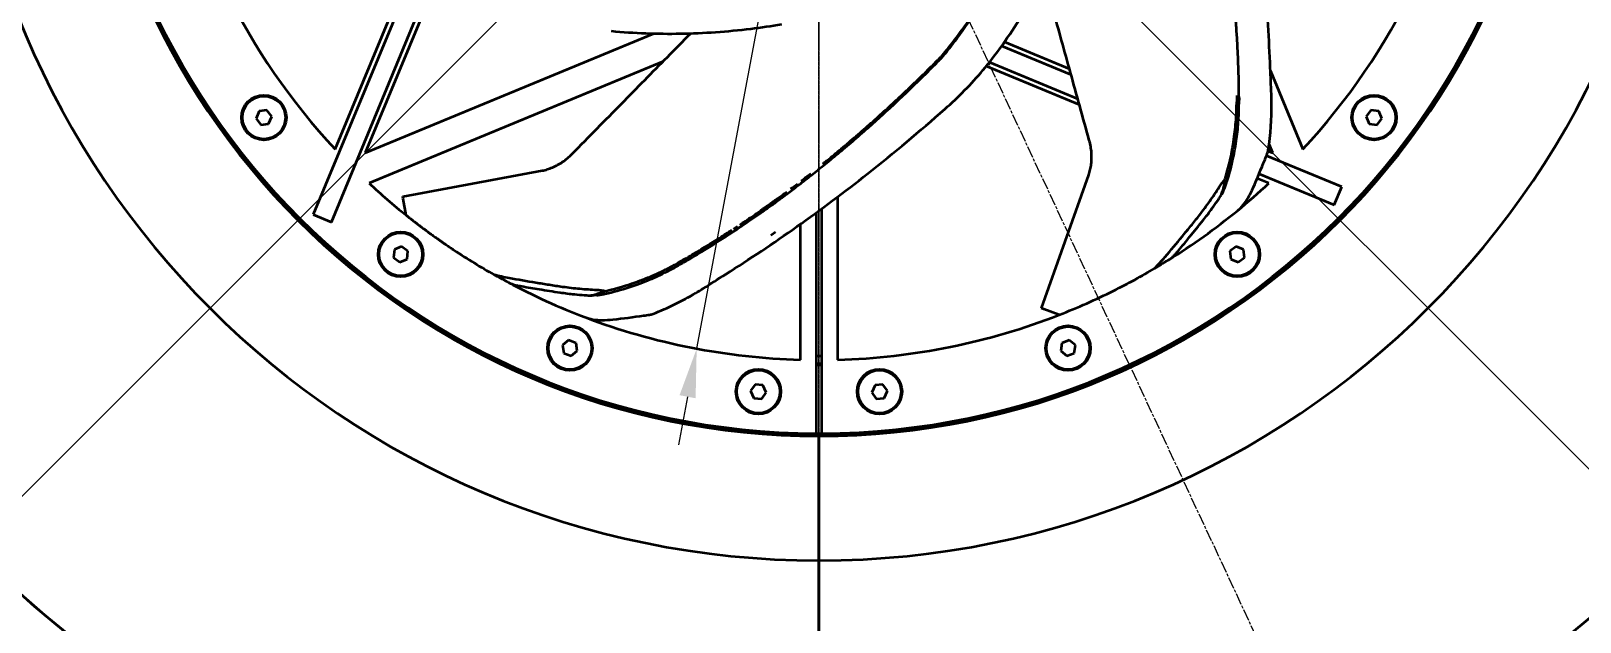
# Model space of a CAD drawing. Header units: millimetres. Extents: x 39335 to 110675, y -13954 to 36506.
# Drawn here: x 51798 to 53381, y 8381 to 8985 of the extents above; entities that cross this region are included whole.
import ezdxf

# ---------------------------------------------------------------- set-up
doc = ezdxf.new("R2010")
doc.units = ezdxf.units.MM
doc.linetypes.add('AM_ISO08W050', pattern=[18, 12, -1.5, 3, -1.5])
doc.linetypes.add('CHAIN', pattern=[0.3543, 0.2362, -0.0295, 0.0591, -0.0295])
for name, color, linetype, lineweight in [('AM_0', 7, 'Continuous', 50), ('AM_5', 3, 'Continuous', 25), ('AM_7', 4, 'AM_ISO08W050', 25), ('RED', 1, 'Continuous', 9)]:
    doc.layers.add(name, color=color, linetype=linetype, lineweight=lineweight)
doc.styles.get("Standard").update_dxf_attribs({"font": 'ISOCP.SHX'})
doc.dimstyles.new('AM_ISO$3', dxfattribs={"dimtxt": 3.5, "dimasz": 2.5, "dimexe": 1, "dimexo": 1, "dimgap": 1.5, "dimtad": 1, "dimtoh": 1, "dimdsep": 46, "dimtxsty": 'Standard', "dimcen": 0, "dimclrd": 256, "dimclre": 256, "dimclrt": 2, "dimadec": 0, "dimazin": 2, "dimtp": 0.1, "dimtm": 0.1, "dimtfac": 0.71, "dimtofl": 0, "dimtmove": 0, "dimatfit": 0, "dimfxl": 0, "dimlwd": -1, "dimlwe": -1, "dimarcsym": 0})

# ---------------------------------------------------------------- blocks, each defined once
blk = doc.blocks.new('*D212')
at = {"layer": 'AM_5', "color": 3, "linetype": 'Continuous', "transparency": 16777216}
for p, q in [((3797086.7, -145182.8), (3796878.5, -146288.3)), ((3796619.3, -147664.1), (3796869.2, -146337.4)), ((3796610, -147713.2), (3796600.8, -147762.4))]:
    blk.add_line(p, q, dxfattribs=at)
for points in [[(3796870.3, -146286.8), (3796886.6, -146289.8), (3796869.2, -146337.4)], [(3796601.8, -147711.7), (3796618.2, -147714.8), (3796619.3, -147664.1)]]:
    blk.add_solid(points, dxfattribs=at)
at = {"layer": 'DEFPOINTS', "color": 0, "linetype": 'Continuous', "transparency": 16777216}
for p in [(3796869.2, -146337.4), (3796619.3, -147664.1)]:
    blk.add_point(p, dxfattribs=at)
at = {"layer": 'AM_5', "color": 2, "linetype": 'Continuous', "lineweight": 25, "transparency": 16777216, "insert": (3796923.3, -145698.9), "char_height": 70, "attachment_point": 5, "rotation": 79.331}
blk.add_mtext('∅1350..rotor diam.', dxfattribs=at)
blk = doc.blocks.new('qwrgfqwefqwe')
at = {"layer": 'AM_0'}
for p, q in [((3796330.62, -147278.53), (3796227.63, -147527.19)), ((3796246.1, -147534.85), (3796349.17, -147286.03)), ((3796249.89, -147460.39), (3796326, -147276.62)), ((3796353.82, -147287.87), (3796280.76, -147464.24)), ((3796280.76, -147464.24), (3796575.41, -147342.19)), ((3797001.79, -147384.36), (3796930.88, -147354.99)), ((3796933.84, -147350.8), (3797000.1, -147378.25)), ((3796585, -147370.69), (3796284.61, -147495.12)), ((3797010.25, -147414.93), (3796915.16, -147375.54)), ((3796918.44, -147371.48), (3797008.56, -147408.81)), ((3797204.58, -147378.32), (3797204.58, -147378.32)), ((3797205.4, -147380.29), (3797238.58, -147460.39)), ((3796172.33, -147421.6), (3796169.18, -147429.04)), ((3796180.36, -147420.62), (3796172.33, -147421.6)), ((3796185.22, -147427.07), (3796180.36, -147420.62)), ((3796182.06, -147434.51), (3796185.22, -147427.07)), ((3797308.1, -147420.62), (3797303.24, -147427.07)), ((3797303.24, -147427.07), (3797306.4, -147434.51)), ((3797316.13, -147421.6), (3797308.1, -147420.62)), ((3797319.28, -147429.04), (3797316.13, -147421.6)), ((3796169.18, -147429.04), (3796174.04, -147435.5)), ((3796174.04, -147435.5), (3796182.06, -147434.51)), ((3797306.4, -147434.51), (3797314.42, -147435.5)), ((3797314.42, -147435.5), (3797319.28, -147429.04)), ((3797207.7, -147464.24), (3797204.01, -147455.34)), ((3797278.3, -147498.9), (3797201.38, -147467.04)), ((3797203, -147462.29), (3797207.7, -147464.24)), ((3796319.04, -147508.57), (3796461.37, -147482.26)), ((3796971.41, -147622.9), (3797019.78, -147486.48)), ((3797203.85, -147495.12), (3797191.89, -147490.16)), ((3797193.82, -147485.55), (3797270.65, -147517.38)), ((3797270.65, -147517.38), (3797278.3, -147498.9)), ((3796319.49, -147511.12), (3796319.04, -147508.57)), ((3796322.42, -147527.75), (3796319.49, -147511.12)), ((3796746.73, -147521.39), (3796746.73, -147750.77)), ((3796763.23, -147509.1), (3796763.23, -147675.5)), ((3796227.63, -147527.19), (3796246.1, -147534.85)), ((3796725.23, -147675.5), (3796725.23, -147536.95)), ((3796741.73, -147750.77), (3796741.73, -147525.05)), ((3796310.49, -147562.94), (3796309.5, -147570.96)), ((3796309.5, -147570.96), (3796315.96, -147575.82)), ((3796317.93, -147559.78), (3796310.49, -147562.94)), ((3796324.38, -147564.64), (3796317.93, -147559.78)), ((3796323.4, -147572.67), (3796324.38, -147564.64)), ((3797170.53, -147559.78), (3797164.08, -147564.64)), ((3797164.08, -147564.64), (3797165.06, -147572.67)), ((3797177.97, -147562.94), (3797170.53, -147559.78)), ((3797172.5, -147575.82), (3797178.96, -147570.96)), ((3797178.96, -147570.96), (3797177.97, -147562.94)), ((3796315.96, -147575.82), (3796323.4, -147572.67)), ((3797165.06, -147572.67), (3797172.5, -147575.82)), ((3796973.83, -147623.78), (3796971.41, -147622.9)), ((3796989.7, -147629.56), (3796973.83, -147623.78)), ((3796488.52, -147655.63), (3796482.24, -147660.72)), ((3796482.24, -147660.72), (3796483.51, -147668.7)), ((3796496.07, -147658.53), (3796488.52, -147655.63)), ((3796497.34, -147666.51), (3796496.07, -147658.53)), ((3796992.39, -147658.53), (3796991.13, -147666.51)), ((3796999.94, -147655.63), (3796992.39, -147658.53)), ((3797006.22, -147660.72), (3796999.94, -147655.63)), ((3797004.95, -147668.7), (3797006.22, -147660.72)), ((3796483.51, -147668.7), (3796491.05, -147671.6)), ((3796491.05, -147671.6), (3796497.34, -147666.51)), ((3796746.73, -147671.77), (3796741.73, -147671.77)), ((3796746.73, -147679.77), (3796741.73, -147679.77)), ((3796991.13, -147666.51), (3796997.41, -147671.6)), ((3796997.41, -147671.6), (3797004.95, -147668.7)), ((3796678.93, -147700.74), (3796674.3, -147707.36)), ((3796674.3, -147707.36), (3796677.71, -147714.69)), ((3796686.99, -147701.45), (3796678.93, -147700.74)), ((3796685.77, -147715.39), (3796690.4, -147708.77)), ((3796690.4, -147708.77), (3796686.99, -147701.45)), ((3796801.47, -147701.45), (3796798.06, -147708.77)), ((3796798.06, -147708.77), (3796802.7, -147715.39)), ((3796809.53, -147700.74), (3796801.47, -147701.45)), ((3796814.16, -147707.36), (3796809.53, -147700.74)), ((3796810.75, -147714.69), (3796814.16, -147707.36)), ((3796677.71, -147714.69), (3796685.77, -147715.39)), ((3796802.7, -147715.39), (3796810.75, -147714.69)), ((3796744.23, -147750.77), (3796744.23, -147752.51)), ((3796744.23, -147751.77), (3796744.23, -147753.51)), ((3796744.23, -147753.51), (3796744.23, -147751.77)), ((3796744.23, -147753.51), (3796744.23, -147751.77)), ((3796744.23, -147751.77), (3796744.23, -147753.51)), ((3796744.23, -147752.51), (3796744.23, -147880.53)), ((3796744.23, -148225.77), (3796744.23, -147753.51)), ((3796744.23, -147753.51), (3796744.23, -148225.77)), ((3796744.24, -147752.51), (3796744.24, -147750.77)), ((3796744.24, -147880.53), (3796744.24, -147752.51))]:
    blk.add_line(p, q, dxfattribs=at)
for centre, radius in [((3796177.2, -147428.06), 23), ((3796177.2, -147428.06), 22), ((3797311.26, -147428.06), 23), ((3797311.26, -147428.06), 22), ((3796316.94, -147567.8), 23), ((3796316.94, -147567.8), 22), ((3797171.52, -147567.8), 23), ((3797171.52, -147567.8), 22), ((3796489.79, -147663.61), 23), ((3796489.79, -147663.61), 22), ((3796998.67, -147663.61), 23), ((3796998.67, -147663.61), 22), ((3796682.35, -147708.07), 23), ((3796682.35, -147708.07), 22), ((3796806.11, -147708.07), 23), ((3796806.11, -147708.07), 22)]:
    blk.add_circle(centre, radius, dxfattribs=at)
for centre, radius, start, end in [((3796744.23, -147000.77), 2375, 90, 270), ((3796744.23, -147000.77), 2375, 270, 90), ((3796744.23, -147000.77), 2167, 90, 231.8058), ((3796744.23, -147000.77), 2167, 270, 90), ((3796744.23, -147000.77), 1800.52, 270, 63.33422), ((3796744.23, -147000.77), 1800.52, 270, 63.33422), ((3796744.23, -147000.77), 1225, 270, 90), ((3796744.23, -147000.77), 1225, 270, 90), ((3796744.23, -147000.77), 879.76, 0, 359.9997), ((3796744.23, -147000.77), 752.74, 90, 270), ((3796744.23, -147000.77), 751.74, 180.0003, 180), ((3796744.23, -147000.77), 751, 90, 270), ((3796744.23, -147000.77), 752.74, 270, 90), ((3796744.23, -147000.77), 751, 270, 90), ((3796744.23, -147000.77), 1800.52, 180, 270), ((3796744.23, -147000.77), 1800.52, 180, 270), ((3796744.23, -147000.77), 1225, 180, 270), ((3796744.23, -147000.77), 750, 180.19099, 269.80901), ((3796744.23, -147000.77), 750, 270.19099, 359.80901), ((3796744.23, -147000.77), 1225, 181.42899, 270), ((3796744.23, -147000.77), 675, 189.28838, 222.9151), ((3796744.23, -147000.77), 675, 317.0849, 351.32502), ((3796977.2, -147465.47), 188.18, 4.04949, 4.04951), ((3796744.56, -147001.15), 642.28, 310.58526, 310.58531), ((3796744.23, -147000.77), 675, 227.0849, 231.32502), ((3796744.23, -147000.77), 675, 309.28838, 312.9151), ((3796744.23, -147000.77), 675, 301.93051, 309.28838), ((3796744.23, -147000.77), 675, 241.93051, 249.28838), ((3796448.36, -147420.21), 205.88, 304.04946, 304.04947), ((3796744.33, -147000.5), 643.07, 250.13414, 250.13416), ((3796744.26, -147000.7), 642.86, 250.58526, 250.58531), ((3796744.23, -147000.77), 675, 249.28838, 268.38702), ((3796744.23, -147000.77), 675, 271.61298, 291.32502), ((3796744.23, -147000.77), 680, 269.78935, 270.21065), ((3796744.23, -147000.77), 750, 269.80901, 270.19099), ((3796744.23, -147000.78), 750.99, 269.99962, 270), ((3796744.23, -147000.78), 750.99, 270, 270.00038), ((3796744.23, -147000.77), 752.74, 269.99962, 270), ((3796744.23, -147000.77), 752.74, 270, 270.00038)]:
    blk.add_arc(centre, radius, start, end, dxfattribs=at)
at = {"layer": 'AM_0', "extrusion": (0, 0, -1)}
for centre, major_axis, ratio, start_param, end_param in [((3795235.77, -146892.29), (-804.38, 2484.35), 0.7084529, 1.9990685, 2.0016068), ((3795243.98, -146883.67), (-788.09, 2502.88), 0.7035949, 1.9947568, 1.9972895), ((3797192.86, -147461.39), (9.32, -3.63), 0.495297, 0.0003046, 0.0008412), ((3796413.45, -147218.16), (796.83, -108.42), 0.853573, 0.2659826, 0.274828), ((3796095.52, -145642.96), (1773.51, 1933.94), 0.7035949, 1.9947568, 1.9972895), ((3796083.95, -145640.17), (1749.32, 1938.79), 0.7084529, 1.9990685, 2.0016068), ((3796390.57, -146823.01), (304.52, -744.29), 0.853573, 0.265982, 0.2748274), ((3796569.64, -147619.6), (1.52, -9.88), 0.495297, 0.0003056, 0.0008423)]:
    blk.add_ellipse(centre, major_axis=major_axis, ratio=ratio, start_param=start_param, end_param=end_param, dxfattribs=at)
at = {"layer": 'AM_0'}
for points, knots in [([(3797173.28, -147407.88), (3797173.27, -147404.71), (3797173.24, -147401.62), (3797173.16, -147395.68), (3797173.11, -147392.82), (3797173, -147387.24), (3797172.93, -147384.51), (3797172.77, -147379.14), (3797172.69, -147376.5), (3797172.5, -147371.24), (3797172.39, -147368.62), (3797172.16, -147363.33), (3797172.04, -147360.66), (3797171.77, -147355.31), (3797171.62, -147352.64), (3797171.33, -147347.48), (3797171.17, -147345.01), (3797170.84, -147339.8), (3797170.65, -147337.07), (3797170.23, -147331.25), (3797170, -147328.17), (3797169.48, -147321.72), (3797169.19, -147318.36), (3797168.57, -147311.37), (3797168.23, -147307.75), (3797167.49, -147300.24), (3797167.08, -147296.35), (3797166.21, -147288.31), (3797165.73, -147284.16), (3797164.69, -147275.43), (3797164.11, -147270.84), (3797162.83, -147261.09), (3797162.12, -147255.92), (3797160.51, -147244.78), (3797159.6, -147238.81), (3797157.66, -147226.61), (3797156.62, -147220.38), (3797154.37, -147207.5), (3797153.16, -147200.86), (3797150.62, -147187.48), (3797149.28, -147180.75), (3797146.56, -147167.51), (3797145.17, -147161.01), (3797142.33, -147148.12), (3797140.88, -147141.75), (3797137.92, -147129.15), (3797136.42, -147122.92), (3797133.37, -147110.6), (3797131.82, -147104.5), (3797128.68, -147092.43), (3797127.09, -147086.45), (3797125.48, -147080.53)], [-34.1474206, -34.1474206, -34.1474206, -34.1474206, -32.7815238, -32.7815238, -31.415627, -31.415627, -30.0497302, -30.0497302, -28.6838333, -28.6838333, -27.3179365, -27.3179365, -25.9520397, -25.9520397, -24.5861429, -24.5861429, -23.220246, -23.220246, -21.8543492, -21.8543492, -20.4884524, -20.4884524, -19.1225556, -19.1225556, -17.7566587, -17.7566587, -16.3907619, -16.3907619, -15.0248651, -15.0248651, -13.6589683, -13.6589683, -12.2930714, -12.2930714, -10.9271746, -10.9271746, -9.5612778, -9.5612778, -8.195381, -8.195381, -6.8294841, -6.8294841, -5.4635873, -5.4635873, -4.0976905, -4.0976905, -2.7317937, -2.7317937, -1.3658968, -1.3658968, 0, 0, 0, 0]), ([(3797205.27, -147377.16), (3797204.1, -147348.25), (3797202.19, -147319.01), (3797196.72, -147259.8), (3797193.12, -147229.75), (3797183.78, -147165.97), (3797177.83, -147132.17), (3797171.02, -147098.49)], [0, 0, 0, 0, 9.0569119, 9.0569119, 18.2742698, 18.2742698, 28.6258901, 28.6258901, 28.6258901, 28.6258901]), ([(3796931.56, -147354.04), (3796945.18, -147334.81), (3796957.76, -147314.78), (3796980.9, -147273.16), (3796991.45, -147251.49), (3797005.01, -147219.58), (3797008.95, -147209.7), (3797012.67, -147199.74)], [0, 0, 0, 0, 7.0890278, 7.0890278, 14.3049333, 14.3049333, 17.4962612, 17.4962612, 17.4962612, 17.4962612]), ([(3797020.35, -147451.41), (3797013.75, -147427.58), (3797000.99, -147381.46), (3796985.89, -147326.91), (3796977.22, -147295.62), (3796974.26, -147284.92)], [0, 0, 0, 0, 0.33333333, 0.66666667, 0.84531314, 0.84531314, 0.84531314, 0.84531314]), ([(3796874.29, -147359.61), (3796878.28, -147354.64), (3796882.18, -147349.6), (3796889.85, -147339.38), (3796893.61, -147334.19), (3796900.99, -147323.65), (3796904.6, -147318.31), (3796911.68, -147307.48), (3796915.15, -147301.99), (3796918.53, -147296.43)], [0, 0, 0, 0, 1.9173256, 1.9173256, 3.8449743, 3.8449743, 5.782939, 5.782939, 7.7343091, 7.7343091, 7.7343091, 7.7343091]), ([(3796874.72, -147360.79), (3796878.66, -147355.84), (3796882.52, -147350.83), (3796890.1, -147340.67), (3796893.82, -147335.51), (3796904.8, -147319.77), (3796911.8, -147309.01), (3796918.47, -147298.03)], [0, 0, 0, 0, 1.9027829, 1.9027829, 3.8153537, 3.8153537, 7.6701889, 7.6701889, 7.6701889, 7.6701889]), ([(3796531.96, -147339.64), (3796555.42, -147341.82), (3796579.05, -147342.7), (3796626.66, -147341.92), (3796650.71, -147340.23), (3796685.12, -147336.02), (3796695.65, -147334.49), (3796706.14, -147332.73)], [0, 0, 0, 0, 7.0890279, 7.0890279, 14.3049334, 14.3049334, 17.4962611, 17.4962611, 17.4962611, 17.4962611]), ([(3796492.02, -147465.22), (3796509.36, -147447.59), (3796542.92, -147413.47), (3796582.61, -147373.12), (3796605.38, -147349.98), (3796613.16, -147342.06)], [0, 0, 0, 0, 0.33333333, 0.66666667, 0.84531317, 0.84531317, 0.84531317, 0.84531317]), ([(3796865.37, -147369.58), (3796866.42, -147368.52), (3796867.46, -147367.45), (3796869.48, -147365.27), (3796870.48, -147364.16), (3796872.42, -147361.91), (3796873.37, -147360.77), (3796874.29, -147359.61)], [0, 0, 0, 0, 0.33333333, 0.33333333, 0.66666667, 0.66666667, 1, 1, 1, 1]), ([(3796865.78, -147370.83), (3796866.84, -147369.76), (3796867.87, -147368.68), (3796869.9, -147366.48), (3796870.9, -147365.37), (3796872.84, -147363.1), (3796873.79, -147361.95), (3796874.72, -147360.79)], [0, 0, 0, 0, 0.33333333, 0.33333333, 0.66666667, 0.66666667, 1, 1, 1, 1]), ([(3796872.99, -147419.24), (3796886.8, -147407.06), (3796899.76, -147393.83), (3796918.65, -147371.48), (3796925.29, -147362.89), (3796931.56, -147354.04)], [0, 0, 0, 0, 5.5463763, 5.5463763, 8.8085065, 8.8085065, 8.8085065, 8.8085065]), ([(3796606.19, -147575.89), (3796608.93, -147574.29), (3796611.58, -147572.73), (3796616.69, -147569.69), (3796619.15, -147568.22), (3796623.92, -147565.32), (3796626.25, -147563.9), (3796630.82, -147561.09), (3796633.07, -147559.69), (3796637.53, -147556.9), (3796639.75, -147555.5), (3796644.21, -147552.65), (3796646.46, -147551.21), (3796650.96, -147548.3), (3796653.2, -147546.84), (3796657.52, -147544), (3796659.58, -147542.63), (3796663.93, -147539.74), (3796666.2, -147538.21), (3796671.02, -147534.94), (3796673.58, -147533.19), (3796678.9, -147529.52), (3796681.67, -147527.59), (3796687.41, -147523.56), (3796690.38, -147521.45), (3796696.51, -147517.05), (3796699.68, -147514.76), (3796706.2, -147509.98), (3796709.56, -147507.5), (3796716.6, -147502.23), (3796720.28, -147499.44), (3796728.09, -147493.45), (3796732.21, -147490.25), (3796741.05, -147483.28), (3796745.77, -147479.52), (3796755.36, -147471.73), (3796760.24, -147467.72), (3796770.27, -147459.33), (3796775.42, -147454.96), (3796785.73, -147446.07), (3796790.89, -147441.55), (3796800.99, -147432.57), (3796805.93, -147428.11), (3796815.67, -147419.21), (3796820.46, -147414.77), (3796829.9, -147405.91), (3796834.54, -147401.49), (3796843.68, -147392.69), (3796848.19, -147388.3), (3796857.08, -147379.55), (3796861.46, -147375.18), (3796865.78, -147370.83)], [-34.1474206, -34.1474206, -34.1474206, -34.1474206, -32.7815238, -32.7815238, -31.415627, -31.415627, -30.0497302, -30.0497302, -28.6838333, -28.6838333, -27.3179365, -27.3179365, -25.9520397, -25.9520397, -24.5861429, -24.5861429, -23.220246, -23.220246, -21.8543492, -21.8543492, -20.4884524, -20.4884524, -19.1225556, -19.1225556, -17.7566587, -17.7566587, -16.3907619, -16.3907619, -15.0248651, -15.0248651, -13.6589683, -13.6589683, -12.2930714, -12.2930714, -10.9271746, -10.9271746, -9.5612778, -9.5612778, -8.195381, -8.195381, -6.8294841, -6.8294841, -5.4635873, -5.4635873, -4.0976905, -4.0976905, -2.7317937, -2.7317937, -1.3658968, -1.3658968, 0, 0, 0, 0]), ([(3796748.11, -147475.44), (3796748.91, -147474.8), (3796749.72, -147474.14), (3796755.31, -147469.63), (3796760.17, -147465.66), (3796770.16, -147457.35), (3796775.28, -147453.02), (3796785.55, -147444.21), (3796790.69, -147439.73), (3796800.76, -147430.83), (3796805.69, -147426.41), (3796815.39, -147417.58), (3796820.17, -147413.18), (3796829.58, -147404.39), (3796834.2, -147400.01), (3796843.33, -147391.28), (3796847.82, -147386.92), (3796856.68, -147378.23), (3796861.06, -147373.9), (3796865.37, -147369.58)], [0.6732031, 0.6732031, 0.6732031, 0.6732031, 0.68, 0.68, 0.72, 0.72, 0.76, 0.76, 0.8, 0.8, 0.84, 0.84, 0.88, 0.88, 0.92, 0.92, 0.96, 0.96, 1, 1, 1, 1]), ([(3797158.55, -147492.2), (3797159.75, -147488.4), (3797162.6, -147479.14), (3797165.72, -147464.26), (3797166.28, -147461.38), (3797167.44, -147454.84), (3797168, -147451.22), (3797169.37, -147441.05), (3797170.01, -147434.5), (3797170.59, -147425.11), (3797170.71, -147422.29), (3797170.87, -147416.97), (3797170.91, -147414.48), (3797170.91, -147411.98)], [-9.5948095, -9.5948095, -9.5948095, -9.5948095, -5.7858974, -5.7858974, -4.8868717, -4.8868717, -3.7246405, -3.7246405, -1.6692462, -1.6692462, -0.7854684, -0.7854684, 0, 0, 0, 0]), ([(3797203.15, -147461.48), (3797205.58, -147445.45), (3797206.7, -147429.25), (3797206.52, -147410.14), (3797206.45, -147407.11), (3797206.33, -147404.09)], [0, 0, 0, 0, 5.0235765, 5.0235765, 5.9714918, 5.9714918, 5.9714918, 5.9714918]), ([(3796648.79, -147588.24), (3796673.24, -147572.77), (3796697.61, -147556.5), (3796746.15, -147522.15), (3796770.37, -147504.01), (3796820.94, -147464.03), (3796847.23, -147441.98), (3796873, -147419.24)], [0, 0, 0, 0, 9.0569114, 9.0569114, 18.2742695, 18.2742695, 28.6258901, 28.6258901, 28.6258901, 28.6258901]), ([(3797160.93, -147493.82), (3797163.49, -147485.64), (3797165.65, -147477.41), (3797168.04, -147466.04), (3797168.59, -147463.19), (3797169.74, -147456.7), (3797170.3, -147453.11), (3797171.67, -147443.05), (3797172.31, -147436.57), (3797172.9, -147427.26), (3797173.03, -147424.46), (3797173.2, -147419.19), (3797173.25, -147416.72), (3797173.26, -147414.24)], [-8.4341791, -8.4341791, -8.4341791, -8.4341791, -5.7322013, -5.7322013, -4.8415297, -4.8415297, -3.6916633, -3.6916633, -1.6556473, -1.6556473, -0.7791513, -0.7791513, 0, 0, 0, 0]), ([(3796663.5, -147537.52), (3796665.25, -147536.35), (3796667.08, -147535.12), (3796671.4, -147532.21), (3796673.94, -147530.49), (3796679.23, -147526.85), (3796681.99, -147524.94), (3796687.7, -147520.95), (3796690.65, -147518.87), (3796696.75, -147514.51), (3796699.9, -147512.24), (3796705.81, -147507.93), (3796708.54, -147505.93), (3796711.37, -147503.82)], [0.32805426, 0.32805426, 0.32805426, 0.32805426, 0.36, 0.36, 0.4, 0.4, 0.44, 0.44, 0.48, 0.48, 0.52, 0.52, 0.55287607, 0.55287607, 0.55287607, 0.55287607]), ([(3797132.92, -147527.66), (3797136.55, -147523.05), (3797140.04, -147518.34), (3797146.73, -147508.85), (3797149.95, -147504.04), (3797153.04, -147499.19)], [0.000001, 0.000001, 0.000001, 0.000001, 1.8743053, 1.8743053, 3.7494013, 3.7494013, 3.7494013, 3.7494013]), ([(3797136.76, -147532.87), (3797136.78, -147532.84), (3797139.84, -147528.97), (3797144.86, -147522.31), (3797150.62, -147514.09), (3797153.75, -147509.41), (3797154.99, -147507.52), (3797155.27, -147507.1)], [-7.7702016, -7.7702016, -7.7702016, -7.7702016, -7.7604358, -6.2027592, -5.1273846, -4.5598724, -4.3971731, -4.3971731, -4.3971731, -4.3971731]), ([(3797141.99, -147515.57), (3797142.46, -147514.91), (3797142.92, -147514.26), (3797146.73, -147508.86), (3797149.95, -147504.04), (3797153.04, -147499.19)], [-2.1381039, -2.1381039, -2.1381039, -2.1381039, -1.8781759, -1.8781759, 0, 0, 0, 0]), ([(3797153.04, -147499.19), (3797153.48, -147498.5), (3797153.94, -147497.8), (3797154.86, -147496.49), (3797155.33, -147495.85), (3797156.45, -147494.39), (3797157.02, -147493.73), (3797157.51, -147493.21)], [-0.46671214, -0.46671214, -0.46671214, -0.46671214, -0.35550741, -0.35550741, -0.25284052, -0.25284052, -0.11475127, -0.11475127, -0.11475127, -0.11475127]), ([(3797155.27, -147507.1), (3797155.46, -147506.47), (3797155.66, -147505.84), (3797156.05, -147504.58), (3797156.25, -147503.96), (3797156.44, -147503.33)], [-0.40012037, -0.40012037, -0.40012037, -0.40012037, -0.20005646, -0.20005646, 0, 0, 0, 0]), ([(3797158.55, -147492.2), (3797158.54, -147492.81), (3797158.48, -147493.69), (3797158.22, -147495.75), (3797158.07, -147496.64), (3797157.53, -147499.46), (3797157.02, -147501.46), (3797156.44, -147503.33)], [-1.2436072, -1.2436072, -1.2436072, -1.2436072, -0.8692794, -0.8692794, -0.5962225, -0.5962225, 0, 0, 0, 0]), ([(3797157.94, -147501.56), (3797158.49, -147500.39), (3797159.02, -147499.14), (3797159.8, -147497.13), (3797160.06, -147496.4), (3797160.44, -147495.31), (3797160.55, -147494.97), (3797160.75, -147494.36), (3797160.84, -147494.09), (3797160.93, -147493.82)], [-0.89139783, -0.89139783, -0.89139783, -0.89139783, -0.44581352, -0.44581352, -0.19997872, -0.19997872, -0.08844617, -0.08844617, -0.00000094, -0.00000094, -0.00000094, -0.00000094]), ([(3797171.66, -147523.2), (3797173.74, -147521.49), (3797175.64, -147519.53), (3797179.29, -147515.12), (3797181.01, -147512.6), (3797184.55, -147506.68), (3797186.25, -147503.24), (3797187.74, -147499.82)], [0, 0, 0, 0, 0.8081666, 0.8081666, 1.753766, 1.753766, 3.0205658, 3.0205658, 3.0205658, 3.0205658]), ([(3796322.42, -147527.75), (3796323.41, -147528.53), (3796324.39, -147529.32), (3796325.85, -147530.47), (3796326.32, -147530.84), (3796327.55, -147531.81), (3796328.3, -147532.4), (3796329.75, -147533.53), (3796330.45, -147534.07), (3796332, -147535.27), (3796332.86, -147535.93), (3796334.26, -147537.01), (3796334.82, -147537.44), (3796336.19, -147538.48), (3796337, -147539.09), (3796338.34, -147540.1), (3796338.89, -147540.51), (3796340.23, -147541.52), (3796341.01, -147542.1), (3796342.27, -147543.04), (3796342.75, -147543.39), (3796343.96, -147544.29), (3796344.69, -147544.82), (3796345.87, -147545.69), (3796346.34, -147546.03), (3796347.55, -147546.91), (3796348.28, -147547.44), (3796349.4, -147548.25), (3796349.8, -147548.54), (3796350.84, -147549.29), (3796351.47, -147549.73), (3796352.51, -147550.48), (3796352.93, -147550.78), (3796354.34, -147551.78), (3796355.28, -147552.44), (3796356.6, -147553.38), (3796357.04, -147553.68), (3796357.85, -147554.25), (3796358.23, -147554.51), (3796359.04, -147555.08), (3796359.48, -147555.38), (3796360.21, -147555.89), (3796360.5, -147556.09), (3796361.2, -147556.57), (3796361.61, -147556.85), (3796362.3, -147557.33), (3796362.6, -147557.53), (3796363.59, -147558.21), (3796364.29, -147558.69), (3796365.61, -147559.58), (3796366.23, -147560), (3796366.94, -147560.49), (3796367.05, -147560.55), (3796367.74, -147561.02), (3796368.33, -147561.42), (3796369.05, -147561.9), (3796369.18, -147561.98), (3796370.02, -147562.55), (3796370.73, -147563.02), (3796371.44, -147563.49)], [0, 0, 0, 0, 0.0421216, 0.0421216, 0.0625, 0.0625, 0.0947985, 0.0947985, 0.125, 0.125, 0.1625279, 0.1625279, 0.1875, 0.1875, 0.2243221, 0.2243221, 0.25, 0.25, 0.2882926, 0.2882926, 0.3125, 0.3125, 0.3500899, 0.3500899, 0.375, 0.375, 0.4149833, 0.4149833, 0.4375, 0.4375, 0.4740566, 0.4740566, 0.5, 0.5, 0.5625, 0.5625, 0.5952842, 0.5952842, 0.625, 0.625, 0.6618009, 0.6618009, 0.6875, 0.6875, 0.7236561, 0.7236561, 0.75, 0.75, 0.8125, 0.8125, 0.8662184, 0.8662184, 0.875, 0.875, 0.9265673, 0.9265673, 0.9375, 0.9375, 1, 1, 1, 1]), ([(3797097.81, -147570.41), (3797103.74, -147563.46), (3797109.63, -147556.43), (3797118.42, -147545.74), (3797121.34, -147542.16), (3797127.15, -147534.94), (3797130.04, -147531.31), (3797132.92, -147527.66)], [-5.9412226, -5.9412226, -5.9412226, -5.9412226, -2.9702759, -2.9702759, -1.4855534, -1.4855534, 0, 0, 0, 0]), ([(3797109.6, -147566.06), (3797110.29, -147565.24), (3797114.85, -147559.82), (3797123.95, -147548.86), (3797132.28, -147538.53), (3797136.76, -147532.87)], [-4.5557197, -4.5557197, -4.5557197, -4.5557197, -4.2117167, -2.2836805, -0.0000037, -0.0000037, -0.0000037, -0.0000037]), ([(3796606.95, -147572.73), (3796609.67, -147571.15), (3796612.31, -147569.6), (3796617.39, -147566.6), (3796619.82, -147565.14), (3796624.57, -147562.28), (3796626.89, -147560.87), (3796631.43, -147558.08), (3796633.66, -147556.7), (3796638.1, -147553.94), (3796640.3, -147552.55), (3796644.74, -147549.74), (3796646.98, -147548.31), (3796651.2, -147545.59), (3796653.19, -147544.3), (3796655.11, -147543.05)], [0, 0, 0, 0, 0.04, 0.04, 0.08, 0.08, 0.12, 0.12, 0.16, 0.16, 0.2, 0.2, 0.24, 0.24, 0.27559254, 0.27559254, 0.27559254, 0.27559254]), ([(3797097.81, -147570.41), (3797103.74, -147563.45), (3797109.64, -147556.43), (3797117.35, -147547.04), (3797119.21, -147544.77), (3797121.06, -147542.48)], [0, 0, 0, 0, 2.9744456, 2.9744456, 3.9195889, 3.9195889, 3.9195889, 3.9195889]), ([(3796371.44, -147563.49), (3796378.38, -147568.09), (3796385.3, -147572.49), (3796398.92, -147580.82), (3796405.68, -147584.78), (3796412.1, -147588.41)], [0, 0, 0, 0, 2.5100137, 2.5100137, 5.0370959, 5.0370959, 5.0370959, 5.0370959]), ([(3797087.07, -147582.22), (3797088.94, -147580.29), (3797090.76, -147578.34), (3797094.33, -147574.42), (3797096.09, -147572.43), (3797097.81, -147570.41)], [-1.7126875, -1.7126875, -1.7126875, -1.7126875, -0.8622792, -0.8622792, 0, 0, 0, 0]), ([(3797101.23, -147573.64), (3797102.73, -147572.71), (3797104.21, -147571.53), (3797106.3, -147569.61), (3797107, -147568.93), (3797108.02, -147567.86), (3797108.36, -147567.49), (3797109, -147566.77), (3797109.3, -147566.42), (3797109.6, -147566.06)], [-1.2747701, -1.2747701, -1.2747701, -1.2747701, -0.6382642, -0.6382642, -0.3144711, -0.3144711, -0.1507481, -0.1507481, -0.0000006, -0.0000006, -0.0000006, -0.0000006]), ([(3796525.59, -147608.16), (3796533.96, -147606.3), (3796542.16, -147604.05), (3796553.2, -147600.43), (3796555.95, -147599.48), (3796562.14, -147597.24), (3796565.53, -147595.93), (3796574.93, -147592.08), (3796580.86, -147589.4), (3796589.21, -147585.25), (3796591.7, -147583.97), (3796596.36, -147581.48), (3796598.52, -147580.28), (3796600.67, -147579.05)], [-8.4341765, -8.4341765, -8.4341765, -8.4341765, -5.7322005, -5.7322005, -4.8415291, -4.8415291, -3.691663, -3.691663, -1.6556473, -1.6556473, -0.7791512, -0.7791512, 0, 0, 0, 0]), ([(3796525.8, -147605.3), (3796529.7, -147604.44), (3796539.13, -147602.27), (3796553.58, -147597.54), (3796556.35, -147596.58), (3796562.6, -147594.31), (3796566.02, -147592.99), (3796575.51, -147589.09), (3796581.5, -147586.37), (3796589.92, -147582.18), (3796592.43, -147580.87), (3796597.11, -147578.35), (3796599.29, -147577.14), (3796601.46, -147575.89)], [-9.5948093, -9.5948093, -9.5948093, -9.5948093, -5.7858967, -5.7858967, -4.8868712, -4.8868712, -3.7246403, -3.7246403, -1.6692462, -1.6692462, -0.7854684, -0.7854684, 0, 0, 0, 0]), ([(3797045.16, -147604.98), (3797052.6, -147601.27), (3797059.87, -147597.48), (3797073.89, -147589.85), (3797080.71, -147585.97), (3797087.07, -147582.22)], [0, 0, 0, 0, 2.5068354, 2.5068354, 5.0371949, 5.0371949, 5.0371949, 5.0371949]), ([(3797100.21, -147574.27), (3797098.05, -147575.62), (3797095.86, -147576.95), (3797091.5, -147579.59), (3797089.3, -147580.91), (3797087.07, -147582.22)], [0, 0, 0, 0, 0.9168726, 0.9168726, 1.8063727, 1.8063727, 1.8063727, 1.8063727]), ([(3797101.23, -147573.64), (3797101.06, -147573.74), (3797100.89, -147573.85), (3797100.55, -147574.06), (3797100.38, -147574.17), (3797100.21, -147574.27)], [0.00000062, 0.00000062, 0.00000062, 0.00000062, 0.07253902, 0.07253902, 0.1450918, 0.1450918, 0.1450918, 0.1450918]), ([(3796412.1, -147588.41), (3796414.69, -147589.05), (3796417.28, -147589.66), (3796422.48, -147590.79), (3796425.08, -147591.32), (3796427.7, -147591.8)], [0.000001, 0.000001, 0.000001, 0.000001, 0.8528107, 0.8528107, 1.7071163, 1.7071163, 1.7071163, 1.7071163]), ([(3796425.55, -147595.81), (3796423.31, -147594.61), (3796421.06, -147593.38), (3796416.59, -147590.93), (3796414.36, -147589.68), (3796412.1, -147588.41)], [0, 0, 0, 0, 0.9168724, 0.9168724, 1.806379, 1.806379, 1.806379, 1.806379]), ([(3796412.1, -147588.41), (3796414.7, -147589.06), (3796417.3, -147589.66), (3796422.48, -147590.79), (3796425.09, -147591.32), (3796427.7, -147591.8)], [-1.7126923, -1.7126923, -1.7126923, -1.7126923, -0.862279, -0.862279, 0, 0, 0, 0]), ([(3796426.61, -147596.38), (3796426.44, -147596.28), (3796426.26, -147596.19), (3796425.9, -147596), (3796425.73, -147595.9), (3796425.55, -147595.81)], [0.00000062, 0.00000062, 0.00000062, 0.00000062, 0.07253903, 0.07253903, 0.1450918, 0.1450918, 0.1450918, 0.1450918]), ([(3796426.61, -147596.38), (3796428.17, -147597.2), (3796429.92, -147597.9), (3796432.64, -147598.76), (3796433.58, -147599.01), (3796435.01, -147599.36), (3796435.5, -147599.47), (3796436.45, -147599.67), (3796436.9, -147599.76), (3796437.36, -147599.84)], [-1.2747701, -1.2747701, -1.2747701, -1.2747701, -0.6382642, -0.6382642, -0.3144712, -0.3144712, -0.1507481, -0.1507481, -0.0000006, -0.0000006, -0.0000006, -0.0000006]), ([(3796427.7, -147591.8), (3796436.69, -147593.46), (3796445.72, -147595.05), (3796457.7, -147597.04), (3796460.59, -147597.51), (3796463.49, -147597.97)], [0, 0, 0, 0, 2.9744456, 2.9744456, 3.9176457, 3.9176457, 3.9176457, 3.9176457]), ([(3796427.7, -147591.8), (3796436.68, -147593.46), (3796445.72, -147595.05), (3796459.37, -147597.32), (3796463.93, -147598.05), (3796473.08, -147599.47), (3796477.67, -147600.16), (3796482.28, -147600.83)], [-5.9412345, -5.9412345, -5.9412345, -5.9412345, -2.9702789, -2.9702789, -1.485554, -1.485554, 0, 0, 0, 0]), ([(3796437.36, -147599.84), (3796438.42, -147600.03), (3796445.39, -147601.27), (3796459.43, -147603.67), (3796472.55, -147605.71), (3796479.69, -147606.76)], [-4.5557193, -4.5557193, -4.5557193, -4.5557193, -4.2117167, -2.2836805, -0.0000037, -0.0000037, -0.0000037, -0.0000037]), ([(3796482.28, -147600.83), (3796488.09, -147601.66), (3796493.91, -147602.34), (3796505.47, -147603.39), (3796511.25, -147603.77), (3796517, -147604.02)], [0.000001, 0.000001, 0.000001, 0.000001, 1.8743873, 1.8743873, 3.7495643, 3.7495643, 3.7495643, 3.7495643]), ([(3796574.7, -147628.56), (3796589.8, -147622.65), (3796604.39, -147615.52), (3796620.85, -147605.81), (3796623.44, -147604.24), (3796626, -147602.62)], [0, 0, 0, 0, 5.0235748, 5.0235748, 5.9715738, 5.9715738, 5.9715738, 5.9715738]), ([(3796479.69, -147606.76), (3796479.72, -147606.76), (3796484.6, -147607.48), (3796492.88, -147608.5), (3796502.88, -147609.37), (3796508.49, -147609.74), (3796510.75, -147609.87), (3796511.26, -147609.9)], [-7.7702016, -7.7702016, -7.7702016, -7.7702016, -7.7604358, -6.2027592, -5.1273846, -4.5598724, -4.3971731, -4.3971731, -4.3971731, -4.3971731]), ([(3796511.26, -147609.9), (3796511.9, -147609.76), (3796512.54, -147609.61), (3796513.83, -147609.32), (3796514.47, -147609.18), (3796515.11, -147609.03)], [-0.4001204, -0.4001204, -0.4001204, -0.4001204, -0.20005645, -0.20005645, 0, 0, 0, 0]), ([(3796525.8, -147605.3), (3796525.27, -147605.59), (3796524.47, -147605.99), (3796522.56, -147606.78), (3796521.72, -147607.1), (3796519, -147608.04), (3796517.02, -147608.6), (3796515.11, -147609.03)], [-1.243618, -1.243618, -1.243618, -1.243618, -0.8692797, -0.8692797, -0.5962236, -0.5962236, 0, 0, 0, 0]), ([(3796517, -147604.02), (3796517.81, -147604.06), (3796518.65, -147604.11), (3796520.24, -147604.25), (3796521.03, -147604.33), (3796523.72, -147604.7), (3796525.01, -147605.01), (3796525.8, -147605.3)], [-0.46656662, -0.46656662, -0.46656662, -0.46656662, -0.35544752, -0.35544752, -0.25280453, -0.25280453, 0, 0, 0, 0]), ([(3796517.39, -147609.44), (3796518.67, -147609.34), (3796520.03, -147609.18), (3796522.16, -147608.84), (3796522.92, -147608.71), (3796524.05, -147608.49), (3796524.4, -147608.42), (3796525.03, -147608.29), (3796525.31, -147608.23), (3796525.59, -147608.16)], [-0.89139783, -0.89139783, -0.89139783, -0.89139783, -0.44581353, -0.44581353, -0.19997872, -0.19997872, -0.08844617, -0.08844617, -0.00000094, -0.00000094, -0.00000094, -0.00000094]), ([(3796989.7, -147629.56), (3796999.12, -147625.88), (3797008.45, -147621.99), (3797026.95, -147613.79), (3797036.1, -147609.49), (3797045.16, -147604.98)], [0, 0, 0, 0, 3.0512469, 3.0512469, 6.1027574, 6.1027574, 6.1027574, 6.1027574]), ([(3796505.51, -147632.15), (3796508.03, -147633.1), (3796510.67, -147633.77), (3796516.32, -147634.72), (3796519.36, -147634.95), (3796526.26, -147635.06), (3796530.09, -147634.8), (3796533.79, -147634.39)], [0, 0, 0, 0, 0.8081621, 0.8081621, 1.7537598, 1.7537598, 3.0205655, 3.0205655, 3.0205655, 3.0205655])]:
    blk.add_open_spline(points, degree=3, knots=knots, dxfattribs=at)
for points in [[(3796531.96, -147339.64), (3796531.96, -147339.64), (3796531.96, -147339.64), (3796531.96, -147339.64)], [(3797205.27, -147377.16), (3797205.27, -147377.16), (3797205.27, -147377.17), (3797205.27, -147377.17)], [(3797206.33, -147404.12), (3797205.99, -147395.16), (3797205.64, -147386.19), (3797205.27, -147377.2)], [(3797019.78, -147486.48), (3797020.39, -147484.78), (3797021.43, -147481.25), (3797022.43, -147475.67), (3797022.86, -147469.86), (3797022.68, -147463.86), (3797021.89, -147457.7), (3797020.93, -147453.52), (3797020.35, -147451.41)], [(3796461.37, -147482.26), (3796463.15, -147481.93), (3796466.72, -147481.07), (3796472.06, -147479.15), (3796477.3, -147476.61), (3796482.41, -147473.46), (3796487.34, -147469.69), (3796490.49, -147466.78), (3796492.02, -147465.22)], [(3797187.74, -147499.82), (3797191.92, -147490.24), (3797195.94, -147480.57), (3797199.88, -147470.81)], [(3797199.88, -147470.81), (3797200.65, -147468.9), (3797201.41, -147466.98), (3797202.16, -147465.06)], [(3797202.17, -147465.02), (3797202.61, -147463.9), (3797202.97, -147462.71), (3797203.15, -147461.49)], [(3797203.15, -147461.49), (3797203.15, -147461.49), (3797203.15, -147461.48), (3797203.15, -147461.48)], [(3796726.14, -147492.68), (3796729.26, -147490.29), (3796732.52, -147487.77), (3796735.96, -147485.07)], [(3796715.14, -147501.02), (3796717.44, -147499.29), (3796719.83, -147497.5), (3796722.29, -147495.62)], [(3797157.26, -147493.48), (3797157.31, -147493.42), (3797157.36, -147493.37), (3797157.41, -147493.31)], [(3797157.58, -147493.13), (3797157.9, -147492.79), (3797158.23, -147492.47), (3797158.55, -147492.2)], [(3796656.93, -147541.86), (3796658.31, -147540.95), (3796659.67, -147540.06), (3796661.06, -147539.14)], [(3796694.93, -147548.32), (3796696.56, -147547.21), (3796698.18, -147546.1), (3796699.8, -147544.98)], [(3796625.97, -147602.64), (3796633.56, -147597.86), (3796641.15, -147593.07), (3796648.75, -147588.26)], [(3796648.79, -147588.24), (3796648.79, -147588.24), (3796648.78, -147588.24), (3796648.78, -147588.25)], [(3796524.06, -147604.82), (3796524.13, -147604.84), (3796524.19, -147604.85), (3796524.26, -147604.87)], [(3796524.51, -147604.93), (3796524.96, -147605.03), (3796525.41, -147605.16), (3796525.8, -147605.3)], [(3796533.79, -147634.38), (3796544.18, -147633.21), (3796554.56, -147631.86), (3796564.99, -147630.39)], [(3796564.99, -147630.39), (3796567.03, -147630.1), (3796569.07, -147629.8), (3796571.11, -147629.49)], [(3796571.15, -147629.49), (3796572.35, -147629.3), (3796573.54, -147629.02), (3796574.69, -147628.56)], [(3796574.7, -147628.56), (3796574.7, -147628.56), (3796574.7, -147628.56), (3796574.7, -147628.56)]]:
    blk.add_open_spline(points, degree=3, dxfattribs=at)
at = {"layer": 'AM_7', "linetype": 'CHAIN', "ltscale": 14.112334}
for p, q in [((3796744.23, -144615.77), (3796744.23, -149385.77)), ((3796744.23, -149249.33), (3796744.23, -144735.53))]:
    blk.add_line(p, q, dxfattribs=at)
at = {"layer": 'AM_7', "linetype": 'Continuous'}
for p, q in [((3795182.12, -148562.88), (3798386.87, -145358.13)), ((3798312.8, -148569.34), (3795121.76, -145378.3))]:
    blk.add_line(p, q, dxfattribs=at)
at = {"layer": 'AM_7'}
blk.add_line((3796744.23, -147000.77), (3797911.71, -149504.45), dxfattribs=at)
at = {"layer": 'AM_5', "linetype": 'Continuous', "lineweight": 25}
dim = blk.add_diameter_dim_2p(p1=(3796619.26, -147664.1), p2=(3796869.2, -146337.44), text='<>..rotor diam.', dimstyle='AM_ISO$3', override={"dimscale": 20, "dimasz": 2.5, "dimtoh": 0, "dimdec": 0, "dimlfac": 1, "dimpost": '', "dimclrd": 3, "dimadec": 1, "dimtofl": 1, "dimatfit": 3, "dimarcsym": 0}, dxfattribs=at)
dim.commit()
dim.dimension.update_dxf_attribs({"geometry": '*D212', "text_midpoint": (3796923.34, -145698.93)})

msp = doc.modelspace()

# ---------------------------------------------------------------- block references
at = {"layer": 'RED'}
msp.add_blockref('qwrgfqwefqwe', (-3744140.81, 156324.66), dxfattribs=at)

doc.saveas('drawing.dxf')
